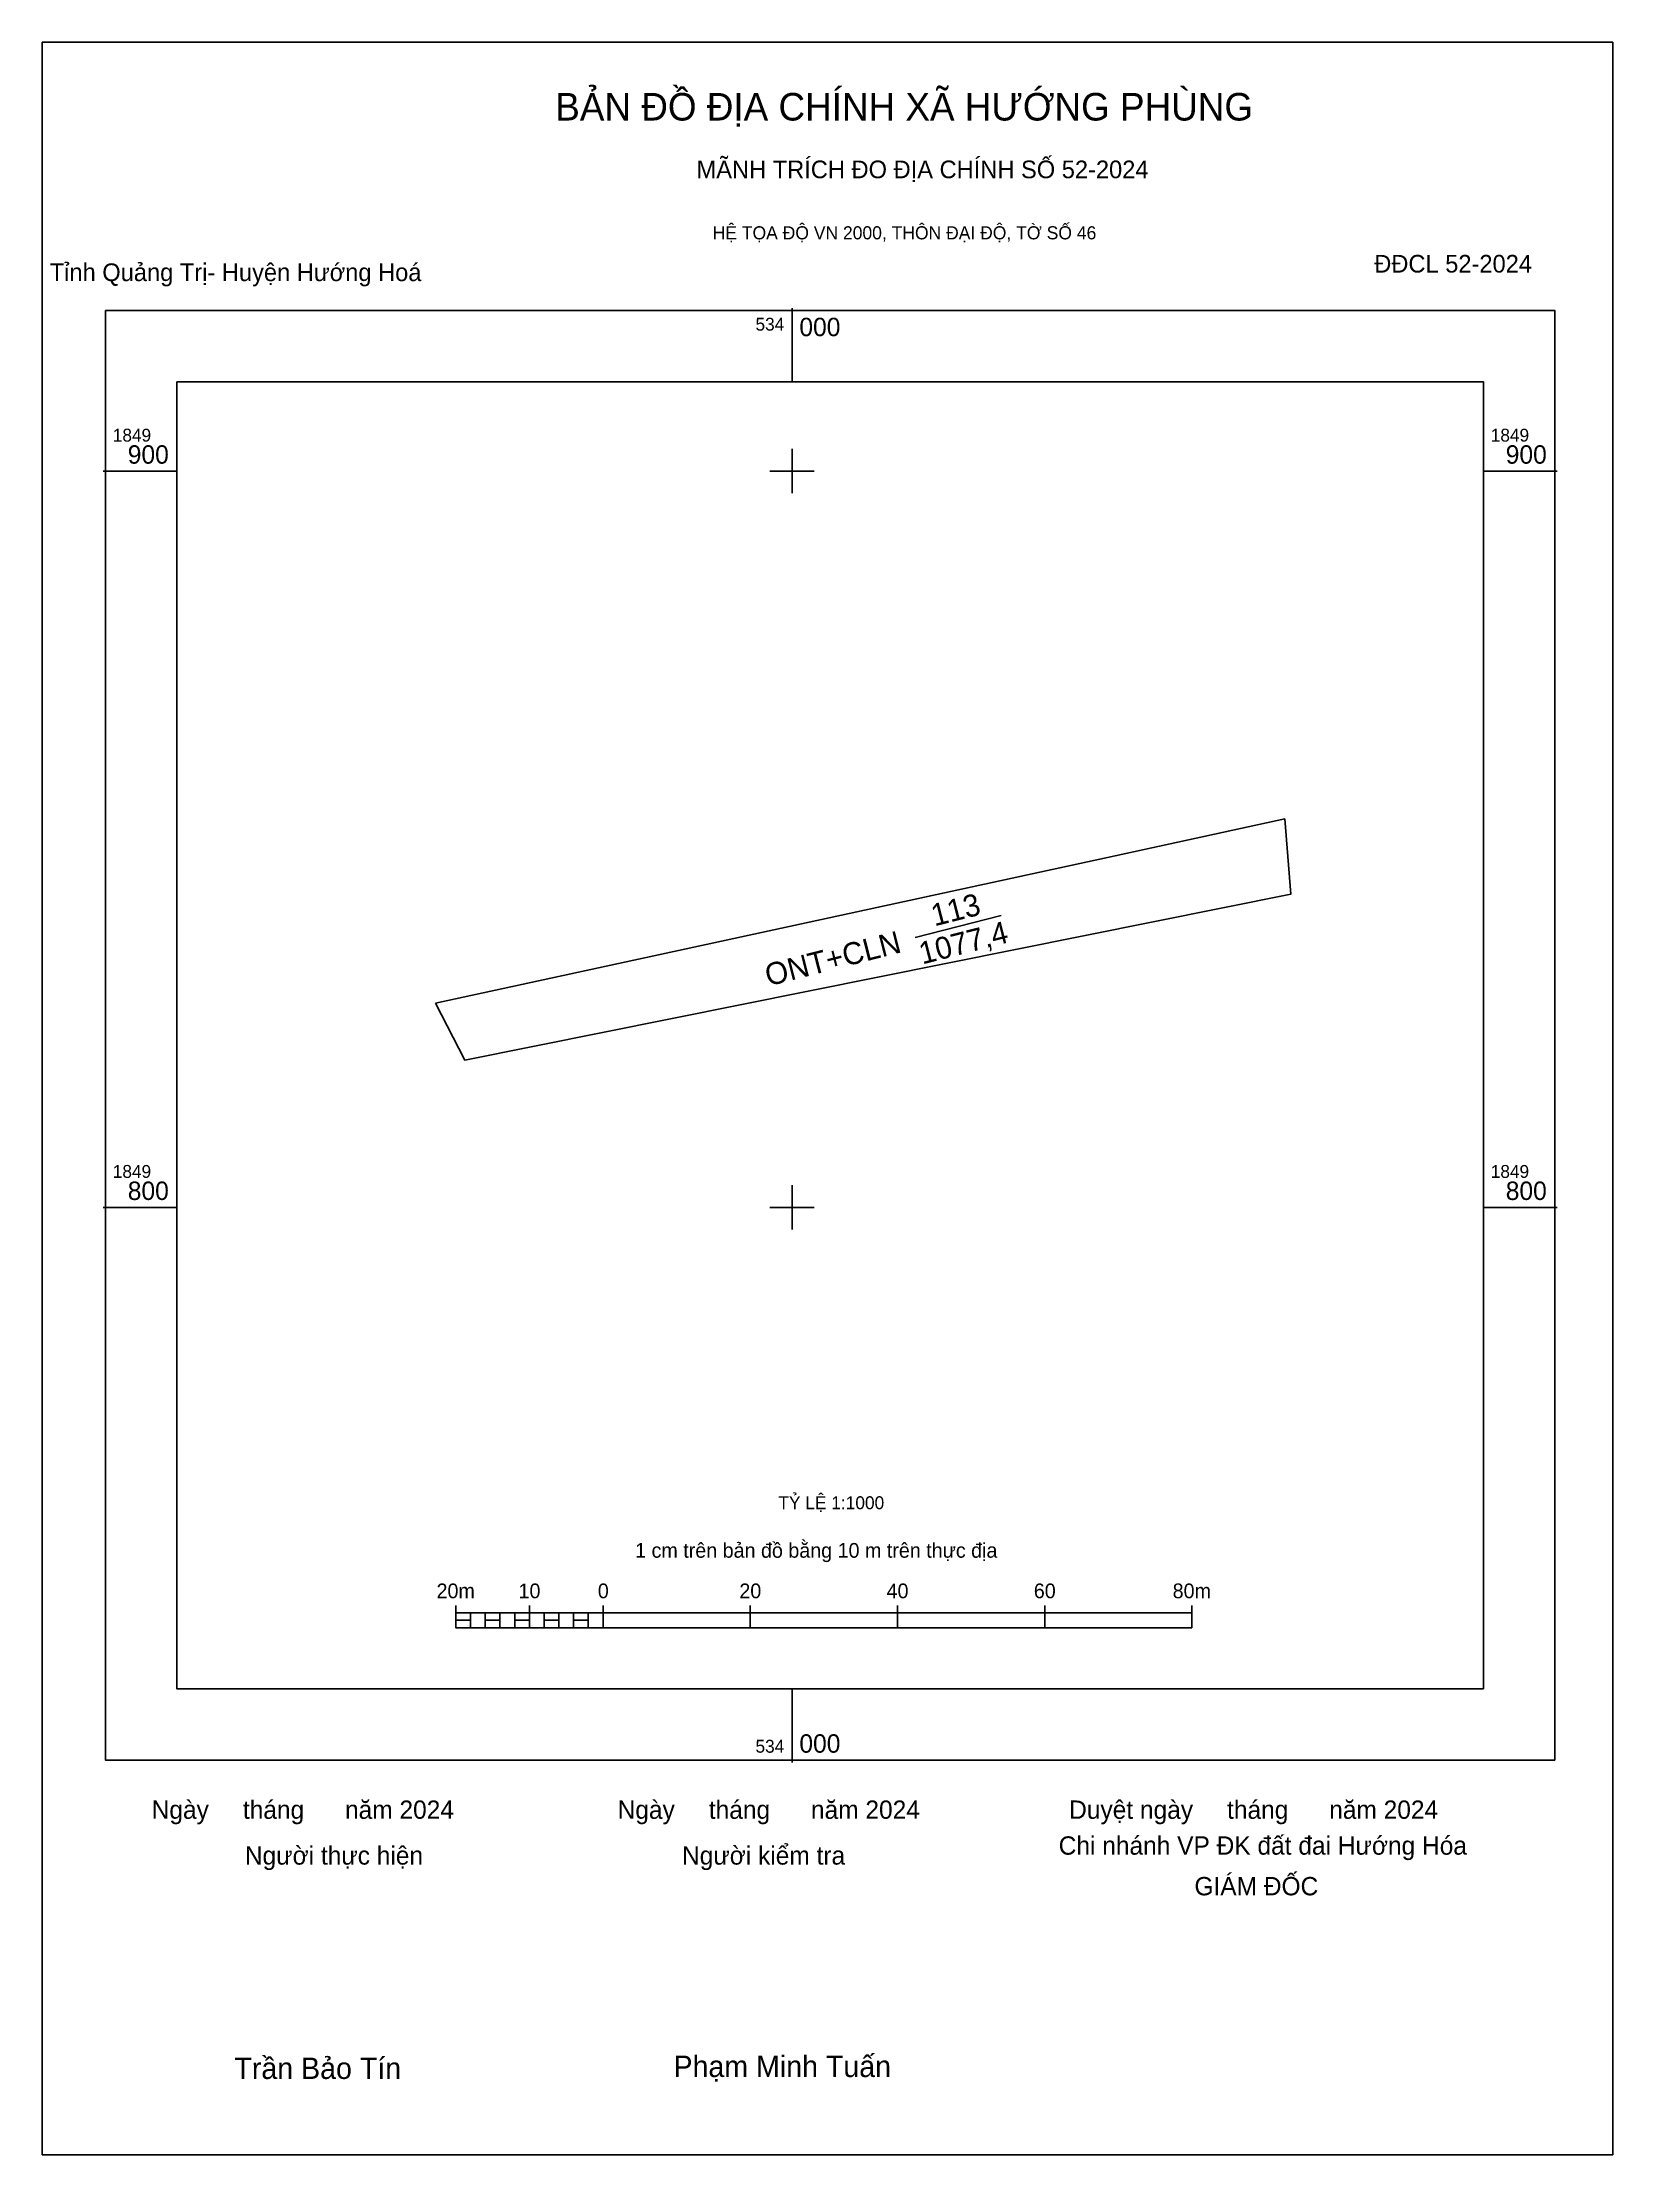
# Model space of a CAD drawing. Extents: x 533898 to 534112, y 1849671 to 1849958.
import ezdxf

# ---------------------------------------------------------------- set-up
doc = ezdxf.new("R2010")
doc.units = 0
for name, color, linetype in [('Level 10', 7, 'Continuous'), ('Level 13', 7, 'Continuous'), ('Level 15', 7, 'Continuous'), ('Level 27', 7, 'Continuous'), ('Level 6', 7, 'Continuous'), ('Level 62', 7, 'Continuous'), ('Level 63', 7, 'Continuous'), ('Level 9', 7, 'Continuous')]:
    doc.layers.add(name, color=color, linetype=linetype)

msp = doc.modelspace()

# ---------------------------------------------------------------- linework, layer by layer
at = {"layer": 'Level 10'}
msp.add_line((534016.75, 1849836.66), (534028.42, 1849839.65), dxfattribs=at)
msp.add_lwpolyline([(533951.59, 1849827.74), (534042.87, 1849847.53), (534066.94, 1849852.75), (534067.75, 1849842.53), (533955.55, 1849820.01)], close=True, dxfattribs=at)
at = {"layer": 'Level 15'}
msp.add_lwpolyline([(533898.14, 1849958.24), (534111.5, 1849958.24), (534111.5, 1849671.32), (533898.14, 1849671.32)], close=True, dxfattribs=at)
at = {"layer": 'Level 27'}
for p, q in [((534066.94, 1849852.75), (534066.94, 1849852.76)), ((534067.75, 1849842.53), (534067.75, 1849842.52)), ((533951.59, 1849827.74), (533951.58, 1849827.75)), ((533955.55, 1849820.01), (533955.55, 1849820.01))]:
    msp.add_line(p, q, dxfattribs=at)
at = {"layer": 'Level 62'}
msp.add_lwpolyline([(533916.42, 1849912.13), (534093.93, 1849912.13), (534093.93, 1849734.62), (533916.42, 1849734.62)], close=True, dxfattribs=at)
at = {"layer": 'Level 63'}
for p, q in [((534000, 1849922.13), (534000, 1849912.13)), ((534000, 1849903), (534000, 1849897)), ((533906.42, 1849900), (533916.42, 1849900)), ((533997, 1849900), (534003, 1849900)), ((534093.93, 1849900), (534103.93, 1849900)), ((534000, 1849803), (534000, 1849797)), ((533906.42, 1849800), (533916.42, 1849800)), ((533997, 1849800), (534003, 1849800)), ((534093.93, 1849800), (534103.93, 1849800)), ((533954.33, 1849745.91), (533954.33, 1849742.91)), ((533954.33, 1849744.91), (534054.33, 1849744.91)), ((533956.33, 1849744.91), (533956.33, 1849742.91)), ((533958.33, 1849744.91), (533958.33, 1849742.91)), ((533960.33, 1849744.91), (533960.33, 1849742.91)), ((533962.33, 1849744.91), (533962.33, 1849742.91)), ((533964.33, 1849745.91), (533964.33, 1849742.91)), ((533964.33, 1849744.91), (533964.33, 1849742.91)), ((533966.33, 1849744.91), (533966.33, 1849742.91)), ((533968.33, 1849744.91), (533968.33, 1849742.91)), ((533970.33, 1849744.91), (533970.33, 1849742.91)), ((533972.33, 1849744.91), (533972.33, 1849742.91)), ((533974.33, 1849745.91), (533974.33, 1849742.91)), ((533974.33, 1849744.91), (533974.33, 1849742.91)), ((533994.33, 1849745.91), (533994.33, 1849742.91)), ((534014.33, 1849745.91), (534014.33, 1849742.91)), ((534034.33, 1849745.91), (534034.33, 1849742.91)), ((534054.33, 1849745.91), (534054.33, 1849742.91)), ((533954.33, 1849742.91), (534054.33, 1849742.91)), ((534000, 1849734.62), (534000, 1849724.62))]:
    msp.add_line(p, q, dxfattribs=at)
for points in [[(533906.73, 1849921.82), (534103.61, 1849921.82), (534103.61, 1849724.93), (533906.73, 1849724.93)], [(533954.33, 1849743.91), (533956.33, 1849743.91), (533956.33, 1849742.91), (533954.33, 1849742.91)], [(533954.33, 1849743.91), (533956.33, 1849743.91), (533956.33, 1849742.91), (533954.33, 1849742.91)], [(533958.33, 1849743.91), (533960.33, 1849743.91), (533960.33, 1849742.91), (533958.33, 1849742.91)], [(533962.33, 1849743.91), (533964.33, 1849743.91), (533964.33, 1849742.91), (533962.33, 1849742.91)], [(533966.33, 1849743.91), (533968.33, 1849743.91), (533968.33, 1849742.91), (533966.33, 1849742.91)], [(533970.33, 1849743.91), (533972.33, 1849743.91), (533972.33, 1849742.91), (533970.33, 1849742.91)]]:
    msp.add_lwpolyline(points, close=True, dxfattribs=at)

# ---------------------------------------------------------------- texts
at = {"layer": 'Level 13'}
for s, p in [('113', (534019.35, 1849838.15)), ('1077,4', (534017.7, 1849832.98)), ('ONT+CLN', (533996.78, 1849830.01))]:
    msp.add_text(s, height=3, rotation=14.3389, dxfattribs=at).set_placement(p)
at = {"layer": 'Level 6'}
msp.add_text('TỶ LỆ 1:1000', height=1.7579, dxfattribs=at).set_placement((533998.15, 1849759))
at = {"layer": 'Level 63'}
for s, height, p in [('BẢN ĐỒ ĐỊA CHÍNH XÃ HƯỚNG PHÙNG ', 3.7437, (533967.84, 1849947.61)), ('MÃNH TRÍCH ĐO ĐỊA CHÍNH SỐ 52-2024', 2.4022, (533987.03, 1849939.77)), ('HỆ TỌA ĐỘ VN 2000, THÔN ĐẠI ĐỘ, TỜ SỐ 46', 1.7782, (533989.22, 1849931.47)), ('534', 1.75, (533995.04, 1849919.07)), ('000', 2.5, (534001, 1849918.32)), ('1849', 1.75, (533907.73, 1849904)), ('1849', 1.75, (534094.93, 1849904)), ('900', 2.5, (533909.76, 1849901)), ('900', 2.5, (534096.96, 1849901)), ('1849', 1.75, (533907.73, 1849804)), ('1849', 1.75, (534094.93, 1849804)), ('800', 2.5, (533909.76, 1849801)), ('800', 2.5, (534096.96, 1849801)), ('1 cm trên bản đồ bằng 10 m trên thực địa', 2, (533978.69, 1849752.41)), ('20m', 2, (533951.71, 1849746.91)), ('10', 2, (533962.85, 1849746.91)), ('0', 2, (533973.62, 1849746.91)), ('20', 2, (533992.85, 1849746.91)), ('40', 2, (534012.85, 1849746.91)), ('60', 2, (534032.85, 1849746.91)), ('80m', 2, (534051.71, 1849746.91)), ('534', 1.75, (533995.04, 1849725.93)), ('000', 2.5, (534001, 1849725.93)), ('Ngày     tháng      năm 2024', 2.4883, (533913.01, 1849716.95)), ('Ngày     tháng      năm 2024', 2.4883, (533976.31, 1849716.95)), ('Duyệt ngày     tháng      năm 2024', 2.4883, (534037.65, 1849716.95)), ('Người thực hiện', 2.4883, (533925.67, 1849710.73)), ('Người kiểm tra', 2.4883, (533985.06, 1849710.73)), ('Chi nhánh VP ĐK đất đai Hướng Hóa', 2.4883, (534036.23, 1849712.08)), ('GIÁM ĐỐC', 2.488, (534054.67, 1849706.56)), ('Trần Bảo Tín', 2.9024, (533924.25, 1849681.62)), ('Phạm Minh Tuấn', 2.9024, (533983.9, 1849681.88))]:
    msp.add_text(s, height=height, dxfattribs=at).set_placement(p)
at = {"layer": 'Level 9'}
for s, p in [('Tỉnh Quảng Trị- Huyện Hướng Hoá', (533899.16, 1849925.8)), ('ĐĐCL 52-2024', (534079.1, 1849926.96))]:
    msp.add_text(s, height=2.4022, dxfattribs=at).set_placement(p)

doc.saveas('drawing.dxf')
